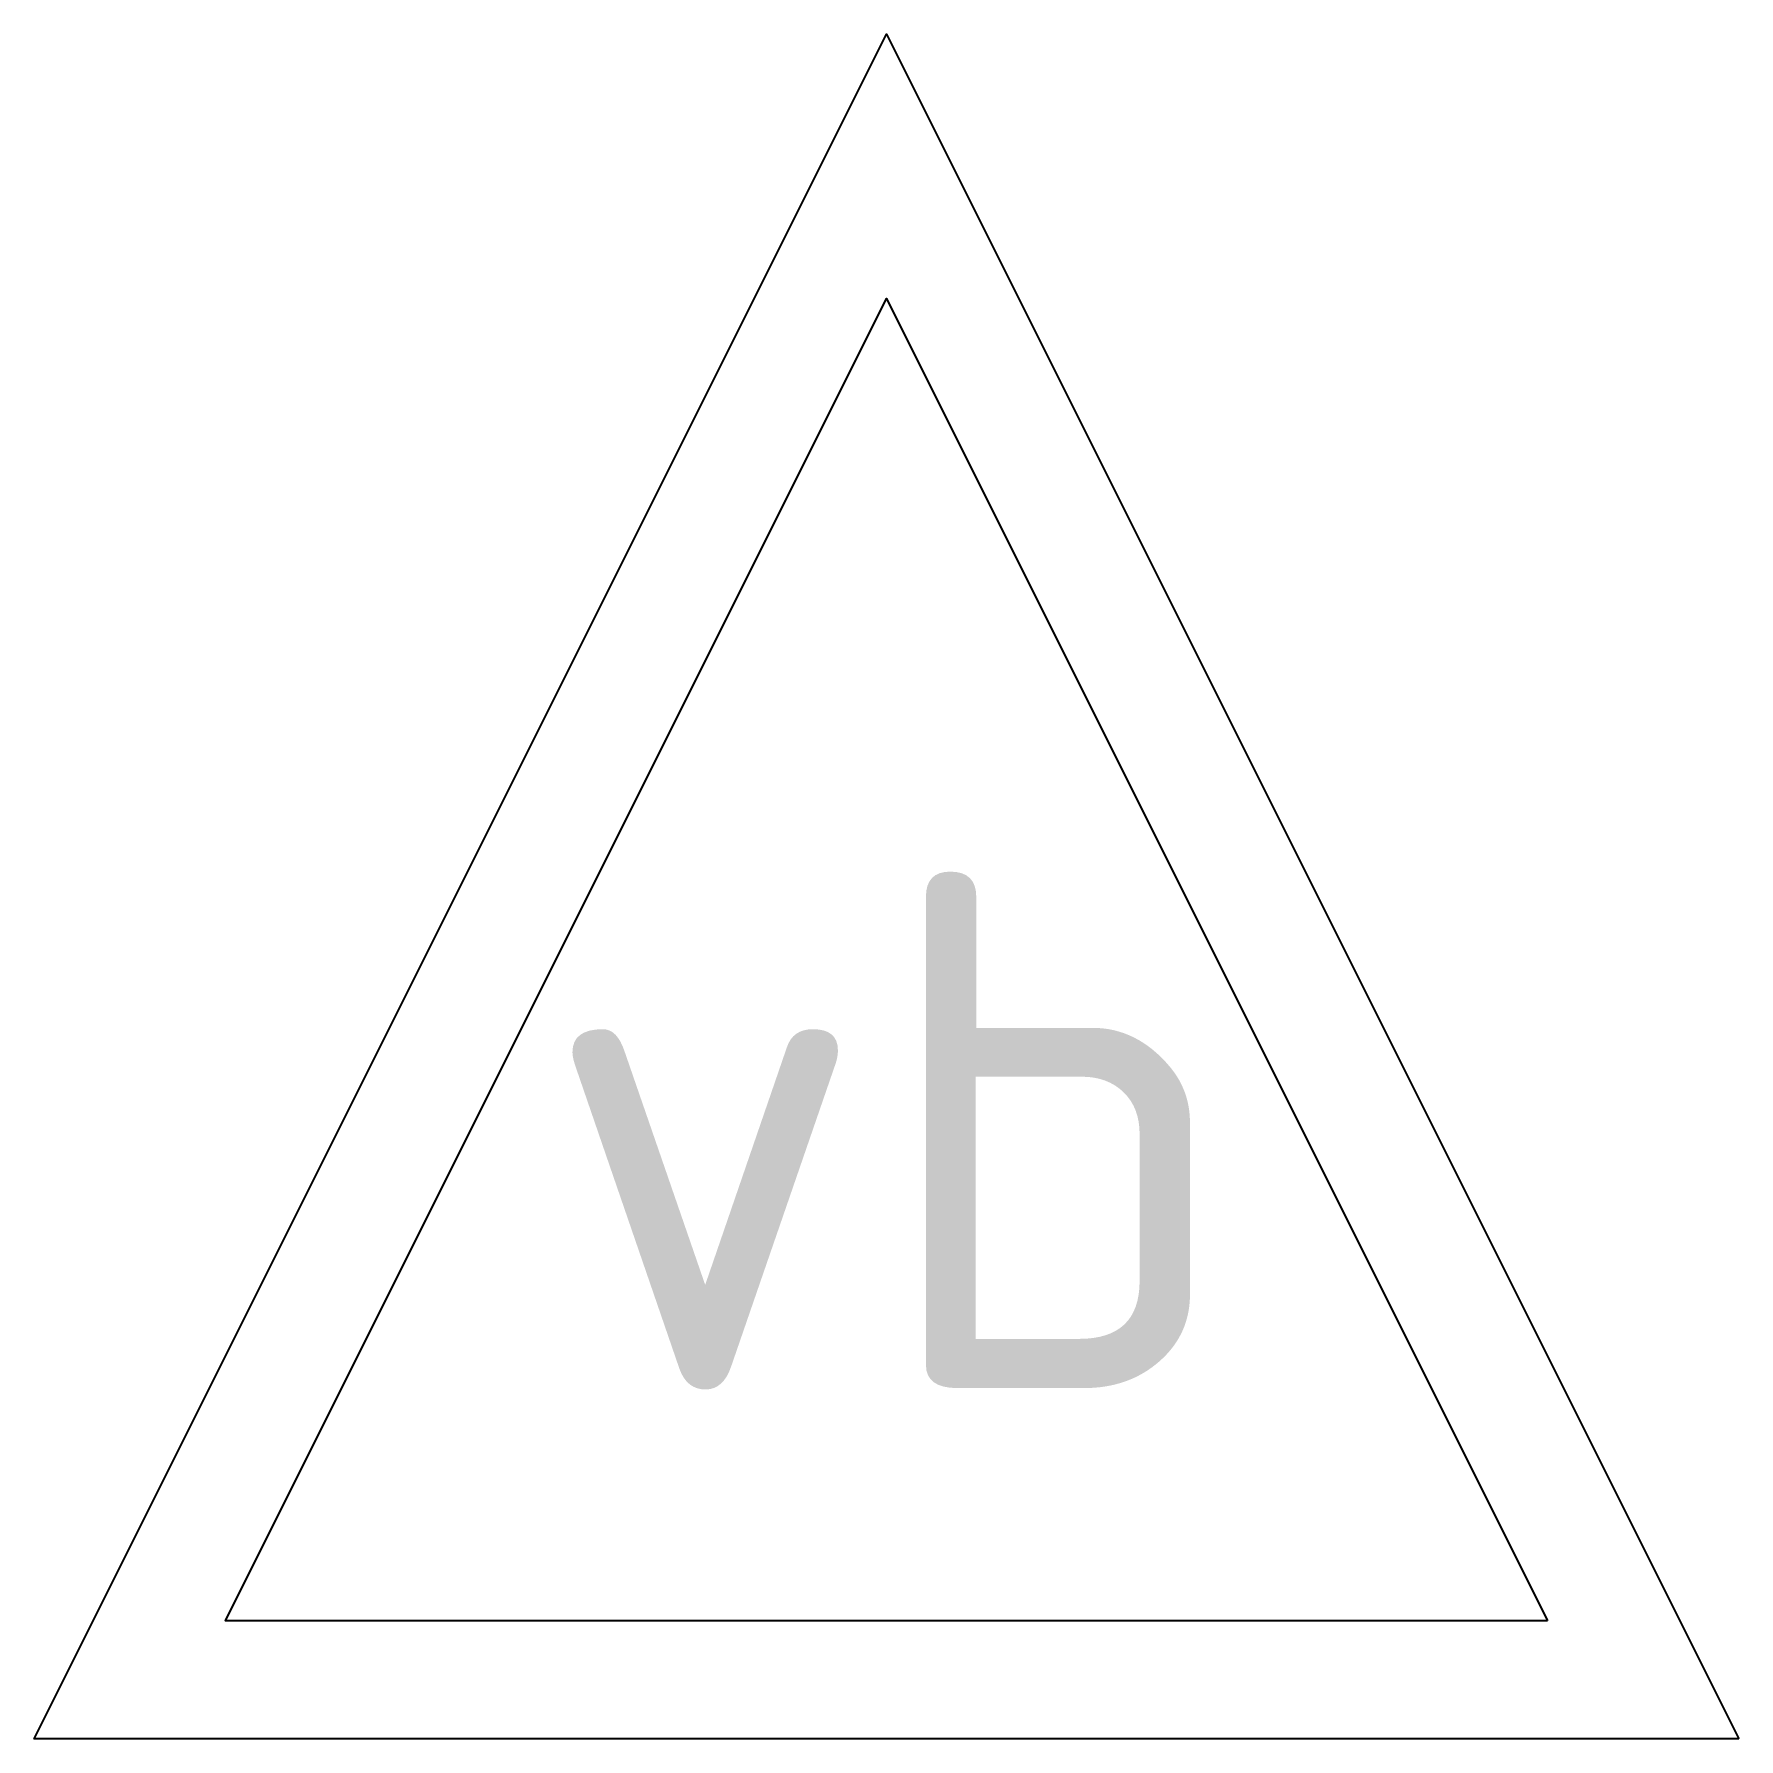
# Model space of a CAD drawing. Header units: metres. Extents: x -2.97 to 2.97, y -2.12 to 3.83.
import ezdxf
from ezdxf.enums import TextEntityAlignment as Align

# ---------------------------------------------------------------- set-up
doc = ezdxf.new("R2010")
doc.units = ezdxf.units.M
doc.styles.add('NLCS-ISO', font='NLCS-ISO.ttf')

msp = doc.modelspace()

# ---------------------------------------------------------------- linework, layer by layer
for points in [[(2.9728, -2.1187), (-2.9728, -2.1187), (0, 3.8269)], [(2.3058, -1.7064), (-2.3058, -1.7064), (0, 2.9051)]]:
    msp.add_lwpolyline(points, close=True)

# ---------------------------------------------------------------- texts
at = {"color": 0, "linetype": 'ByBlock', "lineweight": 18, "style": 'NLCS-ISO'}
msp.add_text('vb', height=1.8, dxfattribs=at).set_placement((0, 0), align=Align.MIDDLE_CENTER)

doc.saveas('drawing.dxf')
